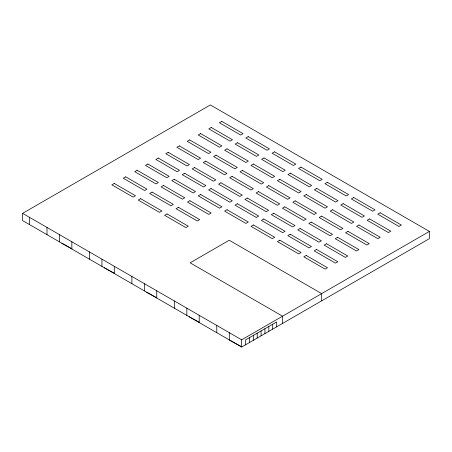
<?xml version="1.0" encoding="UTF-8"?>
<svg xmlns="http://www.w3.org/2000/svg" width="452" height="452" viewBox="0 0 452 452"><rect width="100%" height="100%" fill="white"/><g stroke="black" fill="none" stroke-linecap="round" stroke-linejoin="round"><path stroke-width="0.68" d="M22.6 213.355L210.355 104.954L429.4 231.418L429.4 238.645L241.645 347.046L22.6 220.582L22.6 213.355L241.645 339.819L429.4 231.418M61.788 243.204L71.851 248.724M104.242 267.714L114.299 273.234M146.691 292.224L156.748 297.744M189.139 316.728L199.196 322.248M241.645 346.757L229.3 339.983L229.3 332.689M321.671 300.846L321.671 293.619L229.232 240.249L190.111 262.832L282.551 316.202L282.551 323.429M276.562 326.886L276.562 321.993L245.583 339.881L245.583 344.774M272.692 324.231L272.692 329.124M268.816 326.468L268.816 331.356M264.945 328.706L264.945 333.593M261.075 330.937L261.075 335.83M257.199 333.175L257.199 338.062M253.329 335.412L253.329 340.299M249.453 337.644L249.453 342.537M241.645 339.819L241.645 347.046M216.785 325.463L216.785 332.689M199.196 315.31L199.196 322.536M186.851 308.185L186.851 315.411M174.331 300.959L174.331 308.185M156.748 290.8L156.748 298.032M144.403 283.675L144.403 290.902M131.882 276.449L131.882 283.675M114.299 266.296L114.299 273.522M101.954 259.165L101.954 266.392M89.434 251.939L89.434 259.165M71.851 241.786L71.851 249.012M59.5 234.661L59.5 241.888M46.985 227.429L46.985 234.661M29.397 217.276L29.397 224.503M114.243 183.45L111.842 184.834L133.12 197.123L135.521 195.739L114.243 183.45M125.673 176.851L123.277 178.235L144.555 190.524L146.951 189.134L125.673 176.851M137.109 170.251L134.707 171.636L155.985 183.919L158.386 182.535L137.109 170.251M147.872 164.036L145.471 165.421L166.748 177.704L169.15 176.32L147.872 164.036M158.24 158.047L155.838 159.437L177.116 171.72L179.517 170.336L158.24 158.047M168.167 152.318L165.771 153.703L187.049 165.986L189.45 164.601L168.167 152.318M179.286 145.9L176.89 147.284L198.168 159.567L200.569 158.183L179.286 145.9M189.637 139.922L187.235 141.306L208.513 153.595L210.914 152.211L189.637 139.922M200.631 133.577L198.23 134.962L219.508 147.245L221.909 145.86L200.631 133.577M211.208 127.47L208.807 128.854L230.085 141.137L232.486 139.753L211.208 127.47M221.785 121.362L219.384 122.746L240.662 135.035L243.063 133.651L221.785 121.362M140.634 198.688L138.233 200.072L159.511 212.355L161.912 210.971L140.634 198.688M152.064 192.089L149.663 193.473L170.941 205.756L173.342 204.372L152.064 192.089M163.494 185.489L161.098 186.874L182.376 199.157L184.772 197.773L163.494 185.489M174.263 179.274L171.862 180.659L193.14 192.942L195.541 191.558L174.263 179.274M184.631 173.285L182.229 174.67L203.507 186.958L205.909 185.569L184.631 173.285M194.558 167.551L192.162 168.941L213.44 181.224L215.836 179.839L194.558 167.551M205.677 161.132L203.281 162.517L224.559 174.805L226.955 173.421L205.677 161.132M216.028 155.16L213.626 156.545L234.904 168.828L237.306 167.443L216.028 155.16M227.017 148.81L224.621 150.2L245.899 162.483L248.301 161.098L227.017 148.81M237.594 142.708L235.198 144.092L256.476 156.375L258.877 154.991L237.594 142.708M248.171 136.6L245.775 137.984L267.053 150.267L269.454 148.883L248.171 136.6M167.02 213.926L164.624 215.31L185.902 227.593L188.298 226.209L167.02 213.926M178.455 207.321L176.054 208.705L197.332 220.994L199.733 219.61L178.455 207.321M189.885 200.722L187.484 202.106L208.767 214.395L211.163 213.011L189.885 200.722M200.648 194.507L198.253 195.891L219.531 208.18L221.926 206.796L200.648 194.507M211.016 188.524L208.621 189.908L229.898 202.191L232.3 200.807L211.016 188.524M220.949 182.789L218.548 184.173L239.826 196.462L242.227 195.072L220.949 182.789M232.068 176.37L229.667 177.755L250.945 190.038L253.346 188.653L232.068 176.37M242.413 170.393L240.018 171.783L261.296 184.066L263.691 182.681L242.413 170.393M253.408 164.048L251.013 165.432L272.29 177.721L274.686 176.331L253.408 164.048M263.985 157.94L261.589 159.324L282.867 171.613L285.263 170.229L263.985 157.94M274.562 151.832L272.166 153.222L293.444 165.505L295.84 164.121L274.562 151.832M227.04 209.745L224.638 211.129L245.922 223.412L248.317 222.028L227.04 209.745M237.407 203.756L235.012 205.146L256.29 217.429L258.685 216.045L237.407 203.756M247.34 198.027L244.939 199.411L266.217 211.694L268.618 210.31L247.34 198.027M258.459 191.603L256.058 192.993L277.336 205.276L279.737 203.892L258.459 191.603M268.804 185.631L266.403 187.015L287.687 199.304L290.082 197.914L268.804 185.631M279.799 179.286L277.398 180.67L298.676 192.953L301.077 191.569L279.799 179.286M290.376 173.178L287.975 174.562L309.253 186.845L311.654 185.461L290.376 173.178M300.953 167.07L298.552 168.455L319.83 180.743L322.231 179.354L300.953 167.07M253.431 224.977L251.029 226.367L272.307 238.65L274.709 237.266L253.431 224.977M263.798 218.994L261.397 220.378L282.675 232.667L285.076 231.277L263.798 218.994M273.726 213.259L271.33 214.643L292.608 226.932L295.009 225.548L273.726 213.259M284.845 206.841L282.449 208.225L303.727 220.514L306.128 219.124L284.845 206.841M295.196 200.869L292.794 202.253L314.072 214.536L316.473 213.152L295.196 200.869M306.19 194.518L303.789 195.902L325.067 208.191L327.468 206.807L306.19 194.518M316.767 188.416L314.366 189.8L335.644 202.084L338.045 200.699L316.767 188.416M327.344 182.309L324.943 183.693L346.221 195.976L348.622 194.592L327.344 182.309M279.822 240.215L277.421 241.6L298.699 253.888L301.1 252.498L279.822 240.215M290.19 234.232L287.788 235.616L309.066 247.899L311.468 246.515L290.19 234.232M300.117 228.497L297.721 229.882L318.999 242.165L321.395 240.78L300.117 228.497M311.236 222.079L308.84 223.463L330.118 235.746L332.514 234.362L311.236 222.079M321.587 216.101L319.185 217.491L340.463 229.774L342.865 228.39L321.587 216.101M332.576 209.756L330.18 211.14L351.458 223.424L353.859 222.039L332.576 209.756M343.153 203.649L340.757 205.033L362.035 217.322L364.436 215.937L343.153 203.649M353.73 197.541L351.334 198.931L372.612 211.214L375.013 209.83L353.73 197.541M306.207 255.453L303.812 256.838L325.09 269.121L327.491 267.737L306.207 255.453M316.575 249.464L314.18 250.849L335.457 263.137L337.859 261.753L316.575 249.464M326.508 243.735L324.107 245.12L345.39 257.403L347.786 256.018L326.508 243.735M337.627 237.311L335.226 238.701L356.509 250.984L358.905 249.6L337.627 237.311M347.972 231.339L345.577 232.723L366.854 245.012L369.256 243.622L347.972 231.339M358.967 224.994L356.571 226.379L377.849 238.662L380.245 237.277L358.967 224.994M369.544 218.887L367.148 220.271L388.426 232.554L390.822 231.17L369.544 218.887M380.121 212.779L377.725 214.163L399.003 226.452L401.399 225.062L380.121 212.779"/></g></svg>
